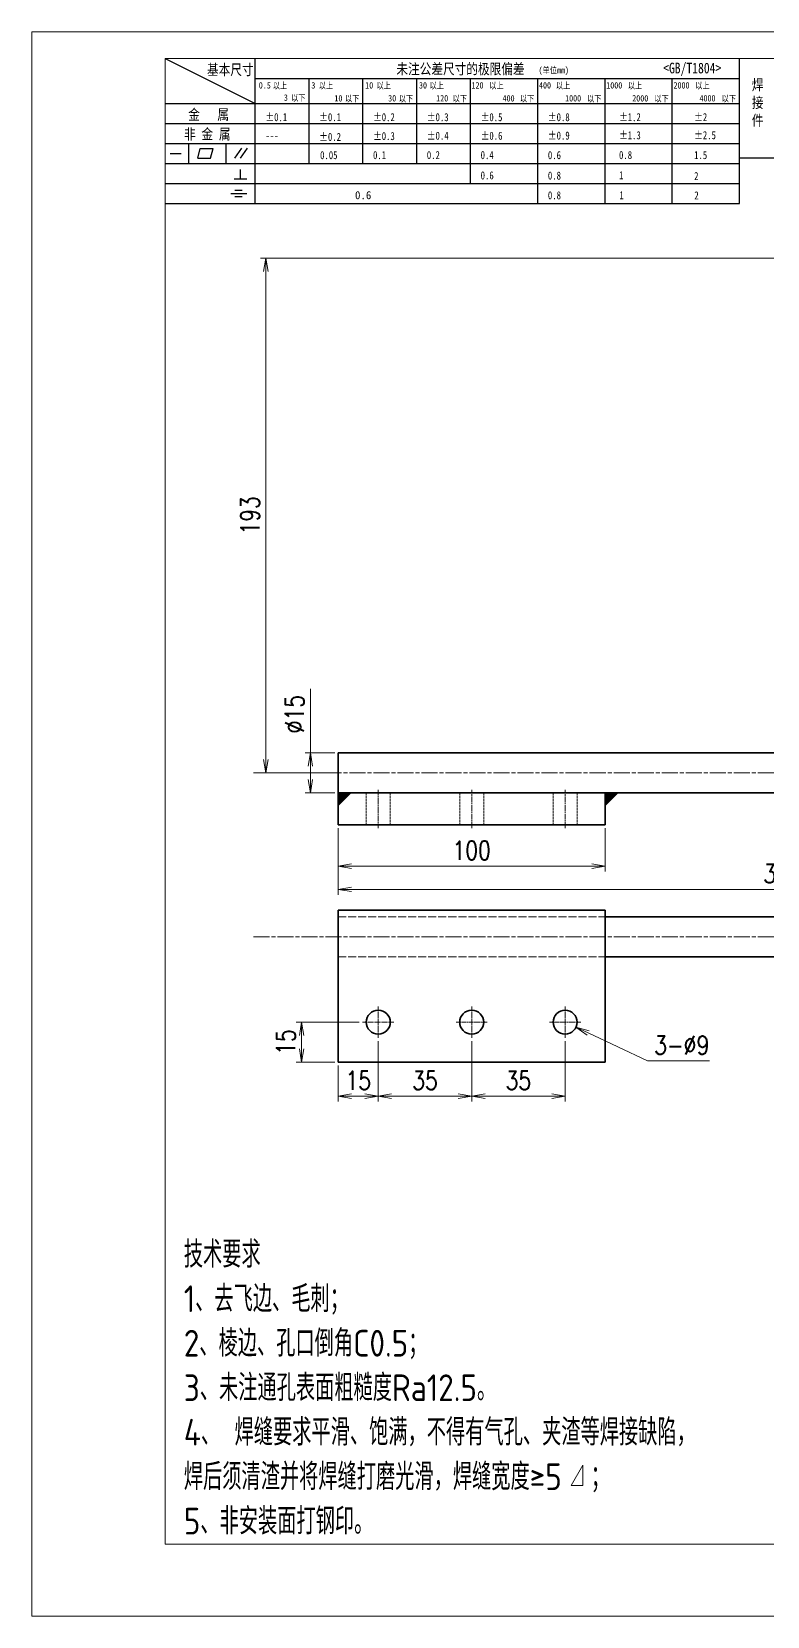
# Model space of a CAD drawing. Header units: inches. Extents: x 269 to 10986, y 1043 to 4337.
# Drawn here: x 5858 to 6133, y 1750 to 2344 of the extents above; entities that cross this region are included whole.
import ezdxf

# ---------------------------------------------------------------- set-up
doc = ezdxf.new("R2010")
doc.units = ezdxf.units.IN
doc.header["$MEASUREMENT"] = 0
doc.linetypes.add('AM_ISO02W050x2', pattern=[3.75, 3, -0.75])
doc.linetypes.add('AM_ISO08W050x2', pattern=[9, 6, -0.75, 1.5, -0.75])
doc.layers.add('Drawing', color=7, linetype='Continuous')
doc.layers.add('图\\M+19E79\\M+195B6\\M+18E9A', color=7, linetype='Continuous')
for name, color, linetype, lineweight in [('中心线', 2, 'AM_ISO08W050x2', 18), ('图框', 7, 'Continuous', 18), ('标注线', 3, 'Continuous', 18), ('粗实线', 7, 'Continuous', 35), ('虚线', 1, 'AM_ISO02W050x2', 18)]:
    doc.layers.add(name, color=color, linetype=linetype, lineweight=lineweight)
doc.layers.add('打印', color=7, linetype='Continuous', lineweight=15, plot=False)
doc.layers.add('打印-禁用', color=7, linetype='Continuous', lineweight=15, plot=False)
doc.styles.add('DIM', font='romans.shx', dxfattribs={"width": 0.8, "bigfont": 'bigfont.shx'})
doc.styles.add('国标', font='simfang.ttf', dxfattribs={"width": 0.8})
doc.styles.add('机械长仿宋', font='gbenor.shx', dxfattribs={"height": 1, "bigfont": 'gbcbig.shx'})
doc.dimstyles.new('XR 1-2$0', dxfattribs={"dimscale": 2, "dimtxt": 3.5, "dimasz": 2.5, "dimexe": 1, "dimexo": 0.625, "dimgap": 1.2, "dimtad": 1, "dimdsep": 46, "dimtxsty": 'DIM', "dimblk": 'OPEN', "dimcen": 0, "dimclrd": 8, "dimclre": 8, "dimclrt": 2, "dimazin": 2, "dimtfac": 0.5, "dimtmove": 0, "dimatfit": 3, "dimldrblk": 'OPEN', "dimfxl": 0, "dimtolj": 2, "dimlwd": 13, "dimlwe": 13, "dimarcsym": 0})
doc.dimstyles.new('XR 1-2$3', dxfattribs={"dimscale": 2, "dimtxt": 3.5, "dimasz": 2.5, "dimexe": 1, "dimexo": 0.625, "dimgap": 1.2, "dimtad": 1, "dimtoh": 1, "dimdsep": 46, "dimtxsty": 'DIM', "dimblk": 'OPEN', "dimcen": 0, "dimclrd": 8, "dimclre": 8, "dimclrt": 2, "dimazin": 2, "dimtfac": 0.5, "dimtofl": 0, "dimtmove": 0, "dimatfit": 3, "dimldrblk": 'OPEN', "dimfxl": 0, "dimtolj": 2, "dimlwd": 18, "dimlwe": 18, "dimarcsym": 0})

# ---------------------------------------------------------------- blocks, each defined once
blk = doc.blocks.new('GZDEH零件A3图框V01版')
at = {"layer": '图\\M+19E79\\M+195B6\\M+18E9A', "color": 9}
for p, q in [((2882.49, -1554.46), (2899.37, -1562.92)), ((2899.37, -1581.67), (2899.37, -1554.46)), ((2990.09, -1581.67), (2990.09, -1554.46)), ((2899.37, -1558.24), (2990.09, -1558.24)), ((2909.45, -1574.17), (2909.45, -1558.24)), ((2919.53, -1574.17), (2919.53, -1558.24)), ((2929.61, -1574.17), (2929.61, -1558.24)), ((2939.69, -1577.92), (2939.69, -1558.24)), ((2952.29, -1581.67), (2952.29, -1558.24)), ((2964.89, -1581.67), (2964.89, -1558.24)), ((2977.49, -1581.67), (2977.49, -1558.24)), ((2882.49, -1562.92), (2990.09, -1562.92)), ((2882.49, -1566.67), (2990.09, -1566.67)), ((2882.49, -1570.42), (2990.09, -1570.42)), ((2886.92, -1574.12), (2886.92, -1570.42)), ((2893.91, -1574.12), (2893.91, -1570.42)), ((2883.43, -1572.27), (2885.49, -1572.27)), ((2888.59, -1573.16), (2889.07, -1571.37)), ((2888.59, -1573.16), (2891, -1573.16)), ((2889.07, -1571.37), (2891.48, -1571.37)), ((2891, -1573.16), (2891.48, -1571.37)), ((2895.52, -1573.16), (2896.85, -1571.3)), ((2896.6, -1573.16), (2897.94, -1571.3)), ((2990.09, -1573.08), (3113.09, -1573.08)), ((2882.49, -1574.17), (2990.09, -1574.17)), ((2895.42, -1577.05), (2897.81, -1577.05)), ((2896.58, -1577.05), (2896.58, -1575.28)), ((2882.49, -1577.92), (2990.09, -1577.92)), ((2894.79, -1579.77), (2897.77, -1579.77)), ((2895.57, -1579.17), (2896.92, -1579.17)), ((2882.49, -1581.67), (2990.09, -1581.67)), ((2895.57, -1580.37), (2896.93, -1580.37))]:
    blk.add_line(p, q, dxfattribs=at)
at = {"layer": '图框', "linetype": 'Continuous'}
for p, q in [((2882.49, -1554.46), (2882.49, -1832.96)), ((3272.49, -1554.46), (2882.49, -1554.46)), ((2882.49, -1832.96), (3272.49, -1832.96))]:
    blk.add_line(p, q, dxfattribs=at)
at = {"layer": '打印-禁用', "linetype": 'Continuous'}
for p, q in [((2857.49, -1549.46), (2857.49, -1846.46)), ((3277.49, -1549.46), (2857.49, -1549.46)), ((2857.49, -1846.46), (3277.49, -1846.46))]:
    blk.add_line(p, q, dxfattribs=at)
at = {"layer": '图\\M+19E79\\M+195B6\\M+18E9A', "color": 9, "style": '国标', "width": 0.8}
for s, height, p in [('基本尺寸', 2, (2890.33, -1557.58)), ('未注公差尺寸的极限偏差', 2, (2925.81, -1557.44)), ('<GB/T1804>', 2, (2975.78, -1557.27)), ('30', 1.2, (2930.04, -1560.11)), ('金   属', 2, (2886.82, -1565.98)), ('±0.1', 1.5, (2901.27, -1566.23)), ('±0.1', 1.5, (2911.35, -1566.23)), ('±0.2', 1.5, (2921.43, -1566.23)), ('±0.3', 1.5, (2931.51, -1566.23)), ('±0.5', 1.5, (2941.59, -1566.23)), ('±0.8', 1.5, (2954.19, -1566.23)), ('±1.2', 1.5, (2967.51, -1566.23)), ('±2', 1.5, (2981.58, -1566.23)), ('非 金 属', 2, (2886.02, -1569.65)), ('±0.3', 1.5, (2921.43, -1569.77)), ('±0.4', 1.5, (2931.51, -1569.71)), ('±0.6', 1.5, (2941.59, -1569.71)), ('±0.9', 1.5, (2954.19, -1569.68)), ('±1.3', 1.5, (2967.51, -1569.62)), ('±2.5', 1.5, (2981.58, -1569.61)), ('---', 1.5, (2901.27, -1569.65)), ('±0.2', 1.5, (2911.35, -1569.92)), ('0.1', 1.5, (2921.43, -1573.34)), ('0.2', 1.5, (2931.51, -1573.33)), ('0.4', 1.5, (2941.59, -1573.33)), ('0.6', 1.5, (2954.19, -1573.35)), ('0.8', 1.5, (2967.51, -1573.33)), ('1.5', 1.5, (2981.58, -1573.34)), ('0.6', 1.5, (2941.59, -1577.14)), ('0.8', 1.5, (2954.19, -1577.17)), ('1', 1.5, (2967.51, -1577.12)), ('2', 1.5, (2981.58, -1577.26)), ('0.8', 1.5, (2954.19, -1580.87)), ('1', 1.5, (2967.59, -1580.86)), ('2', 1.5, (2981.62, -1580.89))]:
    blk.add_text(s, height=height, dxfattribs=at).set_placement(p)
at = {"layer": '图\\M+19E79\\M+195B6\\M+18E9A', "color": 9, "lineweight": 15, "style": '国标', "width": 0.8}
for s, p in [('(单位mm)', (2952.44, -1557.27)), ('0.5', (2900.03, -1560.11)), ('以上', (2902.64, -1560.16)), ('3', (2909.88, -1560.11)), ('以上', (2911.25, -1560.16)), ('10', (2919.96, -1560.11)), ('以上', (2922.09, -1560.16)), ('以上', (2932.02, -1560.16)), ('120', (2939.88, -1560.11)), ('以上', (2943.21, -1560.16)), ('400', (2952.52, -1560.11)), ('以上', (2955.68, -1560.16)), ('1000', (2965.12, -1560.11)), ('以上', (2969.16, -1560.16)), ('2000', (2977.72, -1560.11)), ('以上', (2981.8, -1560.16)), ('3', (2904.73, -1562.41)), ('以下', (2906.1, -1562.46)), ('10', (2914.19, -1562.54)), ('以下', (2916.18, -1562.59)), ('30', (2924.27, -1562.54)), ('以下', (2926.26, -1562.59)), ('120', (2933.26, -1562.54)), ('以下', (2936.34, -1562.59)), ('400', (2945.7, -1562.54)), ('以下', (2948.94, -1562.59)), ('1000', (2957.41, -1562.54)), ('以下', (2961.54, -1562.59)), ('2000', (2969.99, -1562.54)), ('以下', (2974.14, -1562.59)), ('4000', (2982.59, -1562.54)), ('以下', (2986.74, -1562.59))]:
    blk.add_text(s, height=1.2, dxfattribs=at).set_placement(p)
at = {"layer": '图\\M+19E79\\M+195B6\\M+18E9A', "color": 9, "lineweight": 13, "style": '国标'}
blk.add_text('0.6', height=1.5, dxfattribs=at).set_placement((2918.05, -1580.85))
at = {"layer": '图\\M+19E79\\M+195B6\\M+18E9A', "color": 9, "style": '国标'}
for s, insert, char_height, width, attachment_point in [('焊\\P接\\P件', (2992.39, -1558.41), 2, 3.1877, 1), ('0.05', (2911.51, -1573.37), 1.5, 5.1982, 7)]:
    blk.add_mtext(s, dxfattribs=dict(at, insert=insert, char_height=char_height, width=width, attachment_point=attachment_point))
blk = doc.blocks.new('DEH A3')
at = {"layer": '图框'}
blk.add_blockref('GZDEH零件A3图框V01版', (-2857.49, 1846.46), dxfattribs=at)
blk = doc.blocks.new('HJ')
at = {"layer": '标注线', "color": 2, "linetype": 'ByBlock', "lineweight": 9}
for p, q in [((0, 0), (4.34, 7.65)), ((4.34, 7.65), (4.34, 0)), ((4.34, 0), (0, 0))]:
    blk.add_line(p, q, dxfattribs=at)
blk = doc.blocks.new('_Open')
at = {"color": 0, "linetype": 'ByBlock', "lineweight": -2}
for p, q in [((-1, 0.17), (0, 0)), ((-1, -0.17), (0, 0)), ((0, 0), (-1, 0))]:
    blk.add_line(p, q, dxfattribs=at)
blk = doc.blocks.new('*D599')
at = {"layer": 'Defpoints', "color": 0, "transparency": 16777216}
for p in [(5972.61, 2046.9), (6072.61, 2046.9), (6072.61, 2031.44)]:
    blk.add_point(p, dxfattribs=at)
at = {"layer": 'Drawing', "color": 8, "lineweight": 13, "transparency": 16777216}
for p, q in [((5972.61, 2045.65), (5972.61, 2029.44)), ((6072.61, 2045.65), (6072.61, 2029.44)), ((5977.61, 2031.44), (6067.61, 2031.44))]:
    blk.add_line(p, q, dxfattribs=at)
at = {"layer": 'Drawing', "color": 8, "lineweight": 13, "transparency": 16777216, "xscale": 5, "yscale": 5, "zscale": 5, "rotation": 180}
blk.add_blockref('_Open', (5972.61, 2031.44), dxfattribs=at)
at = {"layer": 'Drawing', "color": 8, "lineweight": 13, "transparency": 16777216, "xscale": 5, "yscale": 5, "zscale": 5}
blk.add_blockref('_Open', (6072.61, 2031.44), dxfattribs=at)
at = {"layer": 'Drawing', "color": 2, "transparency": 16777216, "insert": (6022.61, 2037.34), "char_height": 7, "attachment_point": 5, "style": 'DIM'}
blk.add_mtext('\\A2;100', dxfattribs=at)
blk = doc.blocks.new('*D602')
at = {"layer": 'Defpoints', "color": 0, "transparency": 16777216}
for p in [(6305.61, 2063.6), (5972.61, 2041.36), (6305.61, 2022.73)]:
    blk.add_point(p, dxfattribs=at)
at = {"layer": 'Drawing', "color": 8, "lineweight": 13, "transparency": 16777216}
for p, q in [((6305.61, 2062.35), (6305.61, 2020.73)), ((5972.61, 2040.11), (5972.61, 2020.73)), ((5977.61, 2022.73), (6300.61, 2022.73))]:
    blk.add_line(p, q, dxfattribs=at)
at = {"layer": 'Drawing', "color": 8, "lineweight": 13, "transparency": 16777216, "xscale": 5, "yscale": 5, "zscale": 5, "rotation": 180}
blk.add_blockref('_Open', (5972.61, 2022.73), dxfattribs=at)
at = {"layer": 'Drawing', "color": 8, "lineweight": 13, "transparency": 16777216, "xscale": 5, "yscale": 5, "zscale": 5}
blk.add_blockref('_Open', (6305.61, 2022.73), dxfattribs=at)
at = {"layer": 'Drawing', "color": 2, "transparency": 16777216, "insert": (6139.11, 2028.63), "char_height": 7, "attachment_point": 5, "style": 'DIM'}
blk.add_mtext('\\A2;333', dxfattribs=at)
blk = doc.blocks.new('*D604')
at = {"layer": 'Defpoints', "color": 0, "transparency": 16777216}
for p in [(5945.49, 2259.4), (6301.86, 2259.4), (5972.61, 2066.4)]:
    blk.add_point(p, dxfattribs=at)
at = {"layer": 'Drawing', "color": 8, "lineweight": 13, "transparency": 16777216}
for p, q in [((6300.61, 2259.4), (5943.49, 2259.4)), ((5945.49, 2071.4), (5945.49, 2254.4)), ((5971.36, 2066.4), (5943.49, 2066.4))]:
    blk.add_line(p, q, dxfattribs=at)
at = {"layer": 'Drawing', "color": 8, "lineweight": 13, "transparency": 16777216, "xscale": 5, "yscale": 5, "zscale": 5}
for p, rotation in [((5945.49, 2259.4), 90), ((5945.49, 2066.4), 270)]:
    blk.add_blockref('_Open', p, dxfattribs=dict(at, rotation=rotation))
at = {"layer": 'Drawing', "color": 2, "transparency": 16777216, "insert": (5939.59, 2162.9), "char_height": 7, "attachment_point": 5, "rotation": 90, "style": 'DIM'}
blk.add_mtext('\\A2;193', dxfattribs=at)
blk = doc.blocks.new('*D608')
at = {"layer": 'Defpoints', "color": 0, "transparency": 16777216}
for p in [(5987.61, 1967.1), (5972.61, 1957.95), (5987.61, 1945.22)]:
    blk.add_point(p, dxfattribs=at)
at = {"layer": 'Drawing', "color": 8, "lineweight": 13, "transparency": 16777216}
for p, q in [((5987.61, 1965.85), (5987.61, 1943.22)), ((5972.61, 1956.7), (5972.61, 1943.22)), ((5977.61, 1945.22), (5982.61, 1945.22))]:
    blk.add_line(p, q, dxfattribs=at)
at = {"layer": 'Drawing', "color": 8, "lineweight": 13, "transparency": 16777216, "xscale": 5, "yscale": 5, "zscale": 5, "rotation": 180}
blk.add_blockref('_Open', (5972.61, 1945.22), dxfattribs=at)
at = {"layer": 'Drawing', "color": 8, "lineweight": 13, "transparency": 16777216, "xscale": 5, "yscale": 5, "zscale": 5}
blk.add_blockref('_Open', (5987.61, 1945.22), dxfattribs=at)
at = {"layer": 'Drawing', "color": 2, "transparency": 16777216, "insert": (5980.11, 1951.12), "char_height": 7, "attachment_point": 5, "style": 'DIM'}
blk.add_mtext('\\A2;15', dxfattribs=at)
blk = doc.blocks.new('*D609')
at = {"layer": 'Defpoints', "color": 0, "transparency": 16777216}
for p in [(5987.61, 1967.1), (6022.61, 1967.1), (6022.61, 1945.22)]:
    blk.add_point(p, dxfattribs=at)
at = {"layer": 'Drawing', "color": 8, "lineweight": 13, "transparency": 16777216}
for p, q in [((5987.61, 1965.85), (5987.61, 1943.22)), ((6022.61, 1965.85), (6022.61, 1943.22)), ((5992.61, 1945.22), (6017.61, 1945.22))]:
    blk.add_line(p, q, dxfattribs=at)
at = {"layer": 'Drawing', "color": 8, "lineweight": 13, "transparency": 16777216, "xscale": 5, "yscale": 5, "zscale": 5, "rotation": 180}
blk.add_blockref('_Open', (5987.61, 1945.22), dxfattribs=at)
at = {"layer": 'Drawing', "color": 8, "lineweight": 13, "transparency": 16777216, "xscale": 5, "yscale": 5, "zscale": 5}
blk.add_blockref('_Open', (6022.61, 1945.22), dxfattribs=at)
at = {"layer": 'Drawing', "color": 2, "transparency": 16777216, "insert": (6005.11, 1951.12), "char_height": 7, "attachment_point": 5, "style": 'DIM'}
blk.add_mtext('\\A2;35', dxfattribs=at)
blk = doc.blocks.new('*D610')
at = {"layer": 'Defpoints', "color": 0, "transparency": 16777216}
for p in [(6022.61, 1967.1), (6057.61, 1967.1), (6057.61, 1945.22)]:
    blk.add_point(p, dxfattribs=at)
at = {"layer": 'Drawing', "color": 8, "lineweight": 13, "transparency": 16777216}
for p, q in [((6022.61, 1965.85), (6022.61, 1943.22)), ((6057.61, 1965.85), (6057.61, 1943.22)), ((6027.61, 1945.22), (6052.61, 1945.22))]:
    blk.add_line(p, q, dxfattribs=at)
at = {"layer": 'Drawing', "color": 8, "lineweight": 13, "transparency": 16777216, "xscale": 5, "yscale": 5, "zscale": 5, "rotation": 180}
blk.add_blockref('_Open', (6022.61, 1945.22), dxfattribs=at)
at = {"layer": 'Drawing', "color": 8, "lineweight": 13, "transparency": 16777216, "xscale": 5, "yscale": 5, "zscale": 5}
blk.add_blockref('_Open', (6057.61, 1945.22), dxfattribs=at)
at = {"layer": 'Drawing', "color": 2, "transparency": 16777216, "insert": (6040.11, 1951.12), "char_height": 7, "attachment_point": 5, "style": 'DIM'}
blk.add_mtext('\\A2;35', dxfattribs=at)
blk = doc.blocks.new('*D611')
at = {"layer": 'Defpoints', "color": 0, "transparency": 16777216}
for p in [(6053.54, 1974.86), (6061.69, 1971.03)]:
    blk.add_point(p, dxfattribs=at)
at = {"layer": 'Drawing', "color": 8, "lineweight": 18, "transparency": 16777216}
for p, q in [((6088.51, 1958.41), (6066.21, 1968.9)), ((6111.71, 1958.41), (6088.51, 1958.41))]:
    blk.add_line(p, q, dxfattribs=at)
at = {"layer": 'Drawing', "color": 8, "lineweight": 18, "transparency": 16777216, "xscale": 5, "yscale": 5, "zscale": 5, "rotation": 154.7998899643809}
blk.add_blockref('_Open', (6061.69, 1971.03), dxfattribs=at)
at = {"layer": 'Drawing', "color": 2, "transparency": 16777216, "insert": (6101.31, 1964.31), "char_height": 7, "attachment_point": 5, "style": 'DIM'}
blk.add_mtext('\\A2;{\\Fromans,bigfont|c134;3-}∅9', dxfattribs=at)
blk = doc.blocks.new('*D620')
at = {"layer": 'Defpoints', "color": 0, "transparency": 16777216}
for p in [(5962.17, 2073.9), (5972.61, 2073.9), (5972.61, 2058.9)]:
    blk.add_point(p, dxfattribs=at)
at = {"layer": 'Drawing', "color": 8, "lineweight": 13, "transparency": 16777216}
for p, q in [((5962.17, 2073.9), (5962.17, 2097.84)), ((5971.36, 2073.9), (5960.17, 2073.9)), ((5962.17, 2063.9), (5962.17, 2068.9)), ((5971.36, 2058.9), (5960.17, 2058.9))]:
    blk.add_line(p, q, dxfattribs=at)
at = {"layer": 'Drawing', "color": 8, "lineweight": 13, "transparency": 16777216, "xscale": 5, "yscale": 5, "zscale": 5}
for p, rotation in [((5962.17, 2073.9), 90), ((5962.17, 2058.9), 270)]:
    blk.add_blockref('_Open', p, dxfattribs=dict(at, rotation=rotation))
at = {"layer": 'Drawing', "color": 2, "transparency": 16777216, "insert": (5956.27, 2088.37), "char_height": 7, "attachment_point": 5, "rotation": 90, "style": 'DIM'}
blk.add_mtext('\\A2;{\\Fromans,bigfont|c134;%%C}15', dxfattribs=at)
blk = doc.blocks.new('*D630')
at = {"layer": 'Defpoints', "color": 0, "transparency": 16777216}
for p in [(5958.91, 1972.95), (5981.76, 1972.95), (5972.61, 1957.95)]:
    blk.add_point(p, dxfattribs=at)
at = {"layer": '标注线', "color": 8, "lineweight": 13, "transparency": 16777216}
for p, q in [((5980.51, 1972.95), (5956.91, 1972.95)), ((5958.91, 1962.95), (5958.91, 1967.95)), ((5971.36, 1957.95), (5956.91, 1957.95))]:
    blk.add_line(p, q, dxfattribs=at)
at = {"layer": '标注线', "color": 8, "lineweight": 13, "transparency": 16777216, "xscale": 5, "yscale": 5, "zscale": 5}
for p, rotation in [((5958.91, 1972.95), 90), ((5958.91, 1957.95), 270)]:
    blk.add_blockref('_Open', p, dxfattribs=dict(at, rotation=rotation))
at = {"layer": '标注线', "color": 2, "transparency": 16777216, "insert": (5953.01, 1965.45), "char_height": 7, "attachment_point": 5, "rotation": 90, "style": 'DIM'}
blk.add_mtext('\\A2;15', dxfattribs=at)

msp = doc.modelspace()

# ---------------------------------------------------------------- linework, layer by layer
at = {"layer": 'Drawing'}
for points in [[(5972.614, 2058.902, 0, 7.071, 0), (5975.114, 2056.402, 7.071, 7.071, 0)], [(6072.614, 2058.902, 0, 7.071, 0), (6075.114, 2056.402, 7.071, 7.071, 0)]]:
    msp.add_lwpolyline(points, format="xyseb", dxfattribs=at)
at = {"layer": '中心线'}
for p, q in [((5940.814, 2066.402), (6322.414, 2066.402)), ((5940.814, 2004.948), (6322.414, 2004.948))]:
    msp.add_line(p, q, dxfattribs=at)
at = {"layer": '中心线', "ltscale": 0.360016}
msp.add_line((5987.614, 2060.103), (5987.614, 2045.702), dxfattribs=at)
at = {"layer": '中心线', "ltscale": 0.360001}
for p, q in [((6022.614, 2045.702), (6022.614, 2060.102)), ((6057.614, 2045.702), (6057.614, 2060.102))]:
    msp.add_line(p, q, dxfattribs=at)
at = {"layer": '中心线', "ltscale": 0.2925}
for p, q in [((5987.614, 1978.798), (5987.614, 1967.098)), ((6022.614, 1978.798), (6022.614, 1967.098)), ((6057.614, 1978.798), (6057.614, 1967.098)), ((5993.464, 1972.948), (5981.764, 1972.948)), ((6028.464, 1972.948), (6016.764, 1972.948)), ((6063.464, 1972.948), (6051.764, 1972.948))]:
    msp.add_line(p, q, dxfattribs=at)
at = {"layer": '打印'}
msp.add_lwpolyline([(5857.772, 2344.234), (6697.772, 2344.234), (6697.772, 1750.234), (5857.772, 1750.234)], close=True, dxfattribs=at)
at = {"layer": '粗实线', "ltscale": 0.1875}
for p, q in [((5972.614, 2073.902), (5972.614, 2066.402)), ((5972.614, 2066.402), (5972.614, 2058.902))]:
    msp.add_line(p, q, dxfattribs=at)
at = {"layer": '粗实线'}
for p, q in [((5972.614, 2073.902), (6290.614, 2073.902)), ((5972.614, 2058.902), (6072.614, 2058.902)), ((6072.614, 2058.902), (6290.614, 2058.902)), ((5972.614, 2046.902), (6072.614, 2046.902)), ((5972.614, 2014.948), (5972.614, 1957.948)), ((5972.614, 2014.948), (6072.614, 2014.948)), ((6072.614, 1957.948), (6072.614, 2014.948)), ((6072.614, 2012.448), (6290.614, 2012.448)), ((6072.614, 1997.448), (6290.614, 1997.448)), ((6072.614, 1957.948), (5972.614, 1957.948))]:
    msp.add_line(p, q, dxfattribs=at)
at = {"layer": '粗实线', "ltscale": 0.3}
for p, q in [((5972.614, 2058.902), (5972.614, 2046.902)), ((6072.614, 2058.902), (6072.614, 2046.902))]:
    msp.add_line(p, q, dxfattribs=at)
at = {"layer": '粗实线'}
for centre in [(5987.614, 1972.948), (6022.614, 1972.948), (6057.614, 1972.948)]:
    msp.add_circle(centre, 4.5, dxfattribs=at)
at = {"layer": '虚线'}
for p, q in [((5972.614, 2058.902), (6072.614, 2058.902)), ((5972.614, 2012.448), (6072.614, 2012.448)), ((5972.614, 1997.448), (6072.614, 1997.448))]:
    msp.add_line(p, q, dxfattribs=at)
at = {"layer": '虚线', "ltscale": 0.3}
for p, q in [((5983.114, 2058.902), (5983.114, 2046.902)), ((5992.114, 2058.902), (5992.114, 2046.902)), ((6018.114, 2046.902), (6018.114, 2058.902)), ((6027.114, 2046.902), (6027.114, 2058.902)), ((6053.114, 2046.902), (6053.114, 2058.902)), ((6062.114, 2046.902), (6062.114, 2058.902))]:
    msp.add_line(p, q, dxfattribs=at)
at = {"layer": '虚线', "ltscale": 0.375}
msp.add_line((5972.614, 2012.448), (5972.614, 1997.448), dxfattribs=at)

# ---------------------------------------------------------------- block references
at = {"layer": '图框', "xscale": 2, "yscale": 2, "zscale": 2}
msp.add_blockref('DEH A3', (5857.772, 1750.234), dxfattribs=at)
at = {"layer": '标注线', "color": 7}
msp.add_blockref('HJ', (6059.917, 1799.225), dxfattribs=at)

# ---------------------------------------------------------------- texts
at = {"layer": '标注线', "color": 2, "insert": (5914.758, 1780.851), "char_height": 10, "width": 229.64922, "attachment_point": 7, "style": '机械长仿宋'}
msp.add_mtext('\\A2;技术要求\\P1、去飞边、毛刺；\\P2、棱边、孔口倒角C0.5；\\P3、未注通孔表面粗糙度Ra12.5。\\P{\\A0;4、\\C3; }焊缝要求平滑、饱满，不得有气孔、夹渣等焊接缺陷，\\P焊后须清渣并将焊缝打磨光滑，焊缝宽度≥5  ；{\\A0;\\C3;\\P\\C2;5、非安装面打钢印。}', dxfattribs=at)

# ---------------------------------------------------------------- dimensions: what is measured, and where the dimension line sits
at = {"layer": 'Drawing'}
dim = msp.add_linear_dim(base=(5945.493, 2259.402), p1=(5972.614, 2066.402), p2=(6301.864, 2259.402), angle=90, dimstyle='XR 1-2$0', dxfattribs=at)
dim.commit()
dim.dimension.update_dxf_attribs({"geometry": '*D604', "text_midpoint": (5939.593, 2162.902)})
dim = msp.add_linear_dim(base=(5962.17, 2073.902), p1=(5972.614, 2058.902), p2=(5972.614, 2073.902), angle=90, text='{\\Fromans,bigfont|c134;%%C}<>', dimstyle='XR 1-2$0', dxfattribs=at)
dim.commit()
dim.dimension.update_dxf_attribs({"geometry": '*D620', "text_midpoint": (5956.27, 2088.369)})
for base, p1, p2, picture, middle in [((6305.614, 2022.725), (5972.614, 2041.358), (6305.614, 2063.602), '*D602', (6139.114, 2028.625)), ((6072.614, 2031.435), (5972.614, 2046.902), (6072.614, 2046.902), '*D599', (6022.614, 2037.335)), ((5987.614, 1945.224), (5972.614, 1957.948), (5987.614, 1967.098), '*D608', (5980.114, 1951.124))]:
    dim = msp.add_linear_dim(base=base, p1=p1, p2=p2, dimstyle='XR 1-2$0', dxfattribs=at)
    dim.commit()
    dim.dimension.update_dxf_attribs({"geometry": picture, "text_midpoint": middle})
dim = msp.add_diameter_dim_2p(p1=(6053.542, 1974.864), p2=(6061.686, 1971.032), text='{\\Fromans,bigfont|c134;3-}<>', dimstyle='XR 1-2$3', dxfattribs=at)
dim.commit()
dim.dimension.update_dxf_attribs({"geometry": '*D611', "text_midpoint": (6101.31, 1958.409), "dimtype": 163})
for base, p1, p2, picture, middle in [((6022.614, 1945.224), (5987.614, 1967.098), (6022.614, 1967.098), '*D609', (6005.114, 1951.124)), ((6057.614, 1945.224), (6022.614, 1967.098), (6057.614, 1967.098), '*D610', (6040.114, 1951.124))]:
    dim = msp.add_linear_dim(base=base, p1=p1, p2=p2, dimstyle='XR 1-2$0', override={"dimtmove": 1}, dxfattribs=at)
    dim.commit()
    dim.dimension.update_dxf_attribs({"geometry": picture, "text_midpoint": middle})
at = {"layer": '标注线'}
dim = msp.add_linear_dim(base=(5958.906, 1972.948), p1=(5972.614, 1957.948), p2=(5981.764, 1972.948), angle=90, dimstyle='XR 1-2$0', dxfattribs=at)
dim.commit()
dim.dimension.update_dxf_attribs({"geometry": '*D630', "text_midpoint": (5953.006, 1965.448)})

doc.saveas('drawing.dxf')
